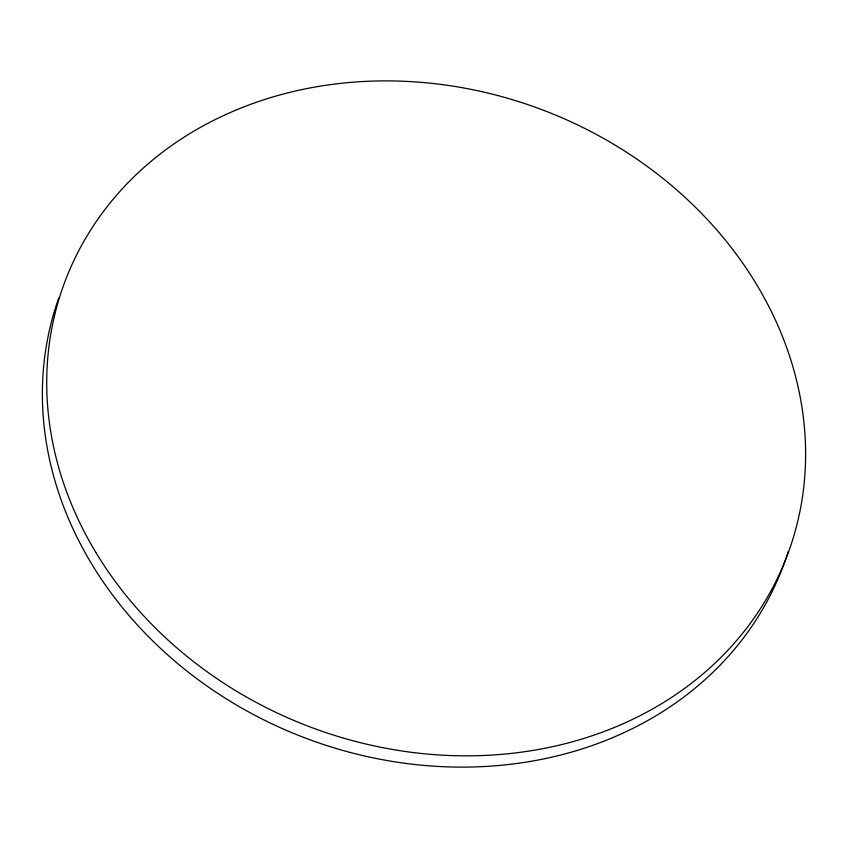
<?xml version="1.0" encoding="UTF-8"?>
<svg xmlns="http://www.w3.org/2000/svg" width="848" height="848" viewBox="0 0 848 848"><rect width="100%" height="100%" fill="white"/><g stroke="black" fill="none" stroke-linecap="round" stroke-linejoin="round"><path stroke-width="1.27" d="M788.205 551.486A386.243 329.681 21 0 1 317.29 742.392A386.243 329.681 21 0 1 58.756 297.955M95.771 552.313A386.243 329.681 21 0 0 752.971 619.644A386.243 329.681 21 0 0 429.745 83.136A386.243 329.681 21 0 0 95.771 552.313"/></g></svg>
